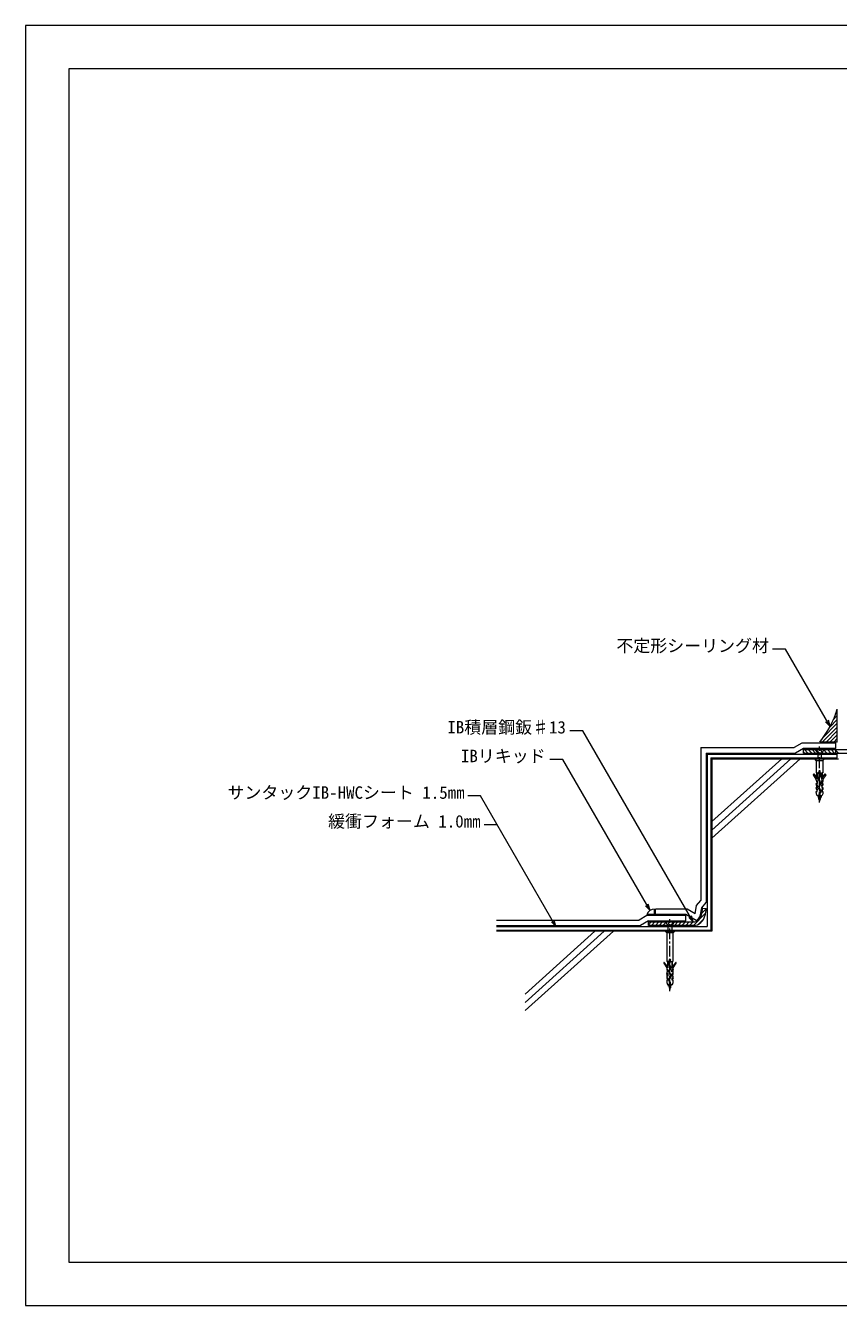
# Model space of a CAD drawing. Units: millimetres, scale not verified. Extents: x -840 to 840, y -594 to 594.
# Drawn here: x -840 to -85, y -594 to 594 of the extents above; entities that cross this region are included whole.
import ezdxf
from ezdxf.enums import TextEntityAlignment as Align

# ---------------------------------------------------------------- set-up
doc = ezdxf.new("R2010")
doc.units = ezdxf.units.MM
doc.header["$LTSCALE"] = 2
doc.linetypes.add('CHAIN1', pattern=[8, 5, -1, 1, -1])
doc.linetypes.add('DASHED1', pattern=[1.8, 1.2, -0.6])
for name, color, linetype, lineweight in [('0-0_輪郭線', 2, 'Continuous', 9), ('0-1_図面枠', 7, 'Continuous', 9), ('0-2_文字', 5, 'Continuous', 9), ('0-6_躯体', 7, 'Continuous', 9), ('0-7_緩衝フォーム', 7, 'Continuous', 9), ('0-9_部材(積層鋼板)', 4, 'Continuous', 9), ('0-A_中心線', 2, 'CHAIN1', 9), ('0-B_IBｼｰﾄ', 7, 'Continuous', 9), ('0-C_シーリング(IBｼﾘｺｰﾝ)', 4, 'Continuous', 9), ('0-D_部材(ﾋﾞｽ類)', 7, 'Continuous', 9), ('0-E_IBリキッド', 7, 'Continuous', 9), ('0-F_寸法線', 7, 'Continuous', 9)]:
    doc.layers.add(name, color=color, linetype=linetype, lineweight=lineweight)
doc.styles.add('ＭＳ ゴシック', font='')
doc.styles.get('ＭＳ ゴシック').set_extended_font_data('MS Gothic')

msp = doc.modelspace()

# ---------------------------------------------------------------- linework, layer by layer
at = {"layer": '0-0_輪郭線'}
msp.add_lwpolyline([(800, 554), (-800, 554), (-800, -554), (800, -554)], close=True, dxfattribs=at)
at = {"layer": '0-1_図面枠'}
msp.add_lwpolyline([(840, -594), (840, 594), (-840, 594), (-840, -594)], close=True, dxfattribs=at)
at = {"layer": '0-6_躯体'}
for p, q in [((-202.955, -86.585), (-85.455, -86.585)), ((-202.955, -86.585), (-202.955, -246.585)), ((-120.95, -86.585), (-202.955, -160.398)), ((-129.523, -86.585), (-202.955, -152.721)), ((-138.078, -86.585), (-202.955, -144.957)), ((-202.955, -246.585), (-402.955, -246.585)), ((-294.382, -246.585), (-376.387, -320.398)), ((-302.955, -246.585), (-376.387, -312.721)), ((-311.51, -246.585), (-376.387, -304.957))]:
    msp.add_line(p, q, dxfattribs=at)
at = {"layer": '0-7_緩衝フォーム'}
for p, q in [((-207.289, -82.252), (-86.455, -82.252)), ((-207.289, -82.252), (-207.289, -242.252)), ((-86.455, -85.585), (-86.455, -82.252)), ((-203.955, -85.585), (-86.455, -85.585)), ((-203.955, -85.585), (-203.955, -245.585)), ((-402.955, -242.252), (-207.289, -242.252)), ((-402.955, -245.585), (-203.955, -245.585))]:
    msp.add_line(p, q, dxfattribs=at)
at = {"layer": '0-9_部材(積層鋼板)', "color": 7}
for p, q in [((-117.955, -78.085), (22.045, -78.085)), ((-117.955, -81.252), (-117.955, -78.085)), ((-117.955, -81.252), (22.045, -81.252))]:
    msp.add_line(p, q, dxfattribs=at)
at = {"layer": '0-9_部材(積層鋼板)'}
for p, q in [((-117.955, -80.579), (-117.282, -81.252)), ((-116.913, -78.085), (-113.746, -81.252)), ((-113.378, -78.085), (-110.211, -81.252)), ((-109.842, -78.085), (-106.675, -81.252)), ((-106.307, -78.085), (-103.14, -81.252)), ((-102.771, -78.085), (-99.604, -81.252)), ((-99.235, -78.085), (-96.069, -81.252)), ((-95.7, -78.085), (-92.533, -81.252)), ((-92.164, -78.085), (-88.998, -81.252)), ((-211.492, -225.623), (-211.073, -225.204)), ((-220.01, -241.212), (-209.101, -230.304)), ((-215.376, -240.114), (-210.913, -235.651)), ((-212.248, -229.915), (-208.345, -226.012)), ((-261.829, -240.605), (-259.309, -238.085)), ((-258.94, -241.252), (-255.774, -238.085)), ((-255.405, -241.252), (-252.238, -238.085)), ((-251.869, -241.252), (-248.703, -238.085)), ((-248.334, -241.252), (-245.167, -238.085)), ((-241.263, -241.252), (-238.096, -238.085)), ((-237.727, -241.252), (-234.561, -238.085)), ((-234.192, -241.252), (-231.025, -238.085)), ((-230.656, -241.252), (-227.489, -238.085)), ((-227.121, -241.252), (-223.954, -238.085)), ((-223.585, -241.252), (-220.418, -238.085))]:
    msp.add_line(p, q, dxfattribs=at)
at = {"layer": '0-9_部材(積層鋼板)', "color": 7, "linetype": 'DASHED1'}
msp.add_line((-87.955, -81.252), (-87.955, -78.085), dxfattribs=at)
at = {"layer": '0-9_部材(積層鋼板)'}
for points in [[(-88.629, -78.085), (-87.955, -78.759), (-85.462, -81.252)], [(-244.798, -241.252), (-241.829, -238.283), (-241.632, -238.085)]]:
    msp.add_lwpolyline(points, dxfattribs=at)
at = {"layer": '0-9_部材(積層鋼板)', "color": 7}
for points in [[(-212.562, -231.695), (-211.407, -225.145), (-208.289, -225.695), (-209.444, -232.245)], [(-220.178, -241.252), (-261.829, -241.252), (-261.829, -238.085), (-220.178, -238.085)]]:
    msp.add_lwpolyline(points, dxfattribs=at)
for radius in [7.733, 10.9]:
    msp.add_arc((-220.178, -230.352), radius, 270, 350, dxfattribs=at)
at = {"layer": '0-A_中心線'}
for p, q in [((-102.955, -127.153), (-102.955, -75.085)), ((-241.829, -302.153), (-241.829, -235.455))]:
    msp.add_line(p, q, dxfattribs=at)
at = {"layer": '0-B_IBｼｰﾄ'}
for p, q in [((-213.289, -76.252), (-213.289, -218.261)), ((-213.289, -76.252), (-126.512, -76.252)), ((-208.289, -81.252), (-208.289, -220.081)), ((-208.289, -81.252), (-125.172, -81.252)), ((-119.295, -72.085), (-126.512, -76.252)), ((-87.955, -72.085), (-119.295, -72.085)), ((-87.955, -77.085), (-87.955, -72.085)), ((-218.421, -230.368), (-217.083, -222.784)), ((-217.083, -222.784), (-213.289, -218.261)), ((-402.955, -236.252), (-270.386, -236.252)), ((-263.169, -232.085), (-270.386, -236.252)), ((-261.829, -237.085), (-269.046, -241.252)), ((-261.829, -237.085), (-227.178, -237.085)), ((-225.838, -226.085), (-255.169, -226.085)), ((-255.169, -231.085), (-255.169, -226.085)), ((-227.178, -231.085), (-255.169, -231.085)), ((-217.644, -236.59), (-227.178, -231.085)), ((-218.421, -230.368), (-225.838, -226.085)), ((-402.955, -241.252), (-269.046, -241.252))]:
    msp.add_line(p, q, dxfattribs=at)
for points in [[(-87.955, -77.085), (-117.955, -77.085), (-125.172, -81.252)], [(-213.547, -231.521), (-212.392, -224.971), (-208.289, -220.081)], [(-227.178, -237.085), (-227.178, -232.085), (-263.169, -232.085)]]:
    msp.add_lwpolyline(points, dxfattribs=at)
msp.add_arc((-220.178, -230.352), 6.733, 292.11188, 350, dxfattribs=at)
at = {"layer": '0-C_シーリング(IBｼﾘｺｰﾝ)'}
for p, q in [((-90.751, -50.836), (-86.455, -46.54)), ((-88.212, -44.761), (-86.455, -43.005)), ((-100.551, -67.707), (-86.455, -53.611)), ((-100.394, -71.085), (-86.455, -57.147)), ((-93.515, -57.135), (-86.455, -50.076)), ((-96.859, -71.085), (-86.455, -60.682)), ((-93.323, -71.085), (-86.455, -64.218)), ((-89.787, -71.085), (-86.455, -67.753))]:
    msp.add_line(p, q, dxfattribs=at)
at = {"layer": '0-C_シーリング(IBｼﾘｺｰﾝ)', "color": 7}
for q in [(-86.455, -40.558), (-102.8, -71.085)]:
    msp.add_line((-86.455, -71.085), q, dxfattribs=at)
msp.add_arc((-173.418, -13.637), 91.034, 320.87127, 342.79891, dxfattribs=at)
at = {"layer": '0-D_部材(ﾋﾞｽ類)'}
for p, q in [((-98.455, -78.085), (-107.455, -78.085)), ((-104.625, -80.915), (-101.285, -80.915)), ((-104.625, -81.33), (-104.625, -85.984)), ((-101.285, -85.984), (-101.285, -81.33)), ((-98.458, -86.585), (-107.453, -86.585)), ((-105.955, -88.1), (-99.955, -88.1)), ((-105.135, -104.589), (-105.333, -104.33)), ((-102.523, -109.204), (-103.894, -106.038)), ((-103.89, -105.054), (-102.623, -102.102)), ((-102.492, -109.191), (-103.863, -106.024)), ((-103.86, -105.067), (-102.592, -102.115)), ((-103.38, -105.785), (-102.012, -108.983)), ((-102.025, -102.391), (-103.373, -105.299)), ((-103.35, -105.772), (-101.982, -108.97)), ((-101.995, -102.405), (-103.343, -105.313)), ((-103.304, -99.803), (-103.304, -99.013)), ((-103.271, -99.803), (-103.271, -98.993)), ((-102.619, -101.797), (-103.199, -100.346)), ((-102.588, -101.784), (-103.159, -100.356)), ((-102.64, -98.993), (-102.64, -99.803)), ((-102.607, -99.013), (-102.607, -99.803)), ((-102.583, -100.099), (-102.003, -101.55)), ((-102.541, -100.114), (-101.972, -101.538)), ((-100.776, -104.589), (-100.578, -104.33)), ((-102.396, -116.715), (-103.982, -113.746)), ((-103.981, -112.586), (-102.529, -109.564)), ((-102.367, -116.699), (-103.953, -113.731)), ((-103.947, -112.592), (-102.499, -109.579)), ((-102.02, -109.836), (-103.399, -112.9)), ((-101.99, -109.85), (-103.369, -112.914)), ((-103.36, -113.501), (-101.813, -116.422)), ((-103.332, -113.484), (-101.784, -116.406)), ((-103.13, -118.575), (-102.402, -117.258)), ((-103.101, -118.591), (-102.373, -117.274)), ((-101.814, -117.541), (-102.539, -118.908)), ((-101.785, -117.556), (-102.51, -118.923)), ((-104.248, -120.984), (-102.039, -122.388)), ((-104.128, -120.984), (-101.118, -122.035)), ((-103.904, -123.76), (-102.264, -124.332)), ((-103.904, -123.86), (-102.264, -124.432)), ((-103.842, -120.984), (-101.118, -121.935)), ((-103.589, -123.445), (-102.497, -124.099)), ((-103.429, -124.043), (-102.623, -124.57)), ((-103.312, -119.281), (-103.278, -119.281)), ((-103.292, -120.984), (-103.312, -119.281)), ((-102.632, -119.281), (-102.599, -119.281)), ((-102.599, -119.281), (-102.619, -120.984)), ((-101.662, -120.984), (-101.748, -121.305)), ((-246.329, -238.085), (-237.329, -238.085)), ((-246.326, -246.585), (-237.332, -246.585)), ((-238.829, -248.1), (-244.829, -248.1)), ((-240.159, -240.915), (-243.499, -240.915)), ((-243.499, -245.984), (-243.499, -241.33)), ((-240.159, -241.33), (-240.159, -245.984)), ((-244.009, -279.589), (-244.207, -279.33)), ((-242.243, -275.114), (-242.813, -276.538)), ((-241.434, -280.772), (-242.803, -283.97)), ((-242.794, -284.85), (-241.416, -287.914)), ((-242.789, -277.405), (-241.441, -280.313)), ((-242.201, -275.099), (-242.782, -276.55)), ((-241.404, -280.785), (-242.772, -283.983)), ((-242.764, -284.836), (-241.386, -287.9)), ((-242.759, -277.391), (-241.411, -280.299)), ((-242.292, -284.191), (-240.921, -281.024)), ((-240.838, -287.592), (-242.285, -284.579)), ((-242.262, -284.204), (-240.891, -281.038)), ((-240.803, -287.586), (-242.255, -284.564)), ((-242.196, -276.784), (-241.625, -275.356)), ((-240.925, -280.067), (-242.192, -277.115)), ((-242.177, -274.013), (-242.177, -274.803)), ((-242.166, -276.797), (-241.585, -275.346)), ((-240.894, -280.054), (-242.162, -277.102)), ((-242.144, -273.993), (-242.144, -274.803)), ((-241.514, -274.803), (-241.514, -273.993)), ((-241.481, -274.803), (-241.481, -274.013)), ((-239.649, -279.589), (-239.451, -279.33)), ((-240.656, -295.984), (-243.666, -297.035)), ((-240.942, -295.984), (-243.666, -296.935)), ((-243.122, -295.984), (-243.036, -296.305)), ((-241.453, -288.484), (-243, -291.406)), ((-243, -292.556), (-242.274, -293.923)), ((-241.424, -288.501), (-242.971, -291.422)), ((-242.97, -292.541), (-242.245, -293.908)), ((-240.536, -295.984), (-242.746, -297.388)), ((-242.418, -291.699), (-240.831, -288.731)), ((-241.684, -293.591), (-242.411, -292.274)), ((-242.388, -291.715), (-240.802, -288.746)), ((-241.655, -293.575), (-242.382, -292.258)), ((-242.152, -294.281), (-242.185, -294.281)), ((-242.185, -294.281), (-242.165, -295.984)), ((-241.473, -294.281), (-241.506, -294.281)), ((-241.493, -295.984), (-241.473, -294.281)), ((-240.881, -298.76), (-242.521, -299.332)), ((-240.881, -298.86), (-242.521, -299.432)), ((-241.196, -298.445), (-242.287, -299.099)), ((-241.356, -299.043), (-242.161, -299.57))]:
    msp.add_line(p, q, dxfattribs=at)
for points in [[(-100.992, -80.622), (-98.455, -78.085), (-98.455, -77.785), (-107.455, -77.785), (-107.455, -78.085), (-104.918, -80.622)], [(-105.996, -88.042), (-107.453, -86.585), (-107.453, -85.984), (-98.458, -85.984), (-98.458, -86.585), (-99.915, -88.042)], [(-105.498, -99.638), (-105.706, -99.592), (-105.777, -99.556), (-105.849, -99.556), (-105.92, -99.52), (-105.937, -99.52), (-105.937, -88.183)], [(-99.973, -88.183), (-99.973, -99.52), (-99.991, -99.52), (-100.062, -99.556), (-100.133, -99.556), (-100.204, -99.592), (-100.413, -99.638)], [(-97.207, -101.397), (-99.955, -105.595), (-100.044, -107.195), (-101.111, -107.195), (-101.111, -109.417), (-99.955, -109.417), (-100.044, -111.035), (-101.058, -111.035), (-100.987, -113.239), (-99.955, -113.239), (-100.044, -114.857), (-100.915, -114.857), (-100.844, -117.079), (-99.955, -117.079), (-100.063, -119.22), (-100.705, -120.984), (-105.205, -120.984), (-105.847, -119.22), (-105.955, -117.079), (-105.066, -117.079), (-104.995, -114.857), (-105.866, -114.857), (-105.955, -113.239), (-104.924, -113.239), (-104.853, -111.035), (-105.866, -111.035), (-105.955, -109.417), (-104.8, -109.417), (-104.8, -107.195), (-105.866, -107.195), (-105.955, -105.595), (-108.704, -101.397)], [(-107.981, -100.864), (-105.333, -104.33), (-105.333, -99.84)], [(-103.304, -99.733), (-104.8, -99.733), (-104.8, -105.595), (-105.066, -105.595), (-105.066, -104.842)], [(-102.607, -99.733), (-101.111, -99.733), (-101.111, -105.595), (-100.844, -105.595), (-100.844, -104.842)], [(-100.578, -99.84), (-100.578, -104.33), (-97.93, -100.864)], [(-105.866, -107.195), (-105.866, -107.444), (-105.564, -108.208), (-105.529, -109.417)], [(-105.475, -113.239), (-105.493, -112.03), (-105.866, -111.23), (-105.866, -111.035)], [(-105.866, -114.857), (-105.866, -115.035), (-105.422, -115.87), (-105.404, -117.079)], [(-100.044, -114.857), (-100.044, -115.035), (-100.489, -115.87), (-100.506, -117.079)], [(-100.435, -113.239), (-100.418, -112.03), (-100.044, -111.23), (-100.044, -111.035)], [(-100.044, -107.195), (-100.044, -107.444), (-100.346, -108.208), (-100.382, -109.417)], [(-102.17, -120.984), (-101.748, -121.305), (-101.118, -121.935), (-101.118, -122.035), (-102.039, -122.388), (-102.497, -124.099), (-102.264, -124.332), (-102.264, -124.432), (-102.623, -124.57), (-102.955, -125.809), (-103.429, -124.043), (-103.904, -123.86), (-103.904, -123.76), (-103.589, -123.445), (-104.248, -120.984)], [(-102.632, -120.984), (-102.632, -120.007), (-103.278, -120.007), (-103.278, -120.984)], [(-243.792, -240.622), (-246.329, -238.085), (-246.329, -237.785), (-237.329, -237.785), (-237.329, -238.085), (-239.866, -240.622)], [(-238.788, -248.042), (-237.332, -246.585), (-237.332, -245.984), (-246.326, -245.984), (-246.326, -246.585), (-244.87, -248.042)], [(-244.811, -248.183), (-244.811, -274.52), (-244.793, -274.52), (-244.722, -274.556), (-244.651, -274.556), (-244.58, -274.592), (-244.372, -274.638)], [(-239.286, -274.638), (-239.078, -274.592), (-239.007, -274.556), (-238.936, -274.556), (-238.865, -274.52), (-238.847, -274.52), (-238.847, -248.183)], [(-247.577, -276.397), (-244.829, -280.595), (-244.74, -282.195), (-243.673, -282.195), (-243.673, -284.417), (-244.829, -284.417), (-244.74, -286.035), (-243.727, -286.035), (-243.798, -288.239), (-244.829, -288.239), (-244.74, -289.857), (-243.869, -289.857), (-243.94, -292.079), (-244.829, -292.079), (-244.721, -294.22), (-244.079, -295.984), (-239.579, -295.984), (-238.937, -294.22), (-238.829, -292.079), (-239.718, -292.079), (-239.789, -289.857), (-238.918, -289.857), (-238.829, -288.239), (-239.86, -288.239), (-239.931, -286.035), (-238.918, -286.035), (-238.829, -284.417), (-239.985, -284.417), (-239.985, -282.195), (-238.918, -282.195), (-238.829, -280.595), (-236.081, -276.397)], [(-244.207, -274.84), (-244.207, -279.33), (-246.854, -275.864)], [(-244.74, -282.195), (-244.74, -282.444), (-244.438, -283.208), (-244.402, -284.417)], [(-242.177, -274.733), (-243.673, -274.733), (-243.673, -280.595), (-243.94, -280.595), (-243.94, -279.842)], [(-241.481, -274.733), (-239.985, -274.733), (-239.985, -280.595), (-239.718, -280.595), (-239.718, -279.842)], [(-236.804, -275.864), (-239.451, -279.33), (-239.451, -274.84)], [(-238.918, -282.195), (-238.918, -282.444), (-239.22, -283.208), (-239.256, -284.417)], [(-244.349, -288.239), (-244.367, -287.03), (-244.74, -286.23), (-244.74, -286.035)], [(-244.74, -289.857), (-244.74, -290.035), (-244.296, -290.87), (-244.278, -292.079)], [(-242.615, -295.984), (-243.036, -296.305), (-243.666, -296.935), (-243.666, -297.035), (-242.746, -297.388), (-242.287, -299.099), (-242.521, -299.332), (-242.521, -299.432), (-242.161, -299.57), (-241.829, -300.809), (-241.356, -299.043), (-240.881, -298.86), (-240.881, -298.76), (-241.196, -298.445), (-240.536, -295.984)], [(-242.152, -295.984), (-242.152, -295.007), (-241.506, -295.007), (-241.506, -295.984)], [(-238.918, -289.857), (-238.918, -290.035), (-239.362, -290.87), (-239.38, -292.079)], [(-239.309, -288.239), (-239.291, -287.03), (-238.918, -286.23), (-238.918, -286.035)]]:
    msp.add_lwpolyline(points, dxfattribs=at)
for centre, radius, start, end in [((-105.625, -81.33), 1, 0, 45), ((-100.285, -81.33), 1, 135, 180), ((-106.137, -88.183), 0.2, 0, 45), ((-99.773, -88.183), 0.2, 135, 180), ((-108.338, -101.137), 0.449, 37.38183, 215.39037), ((-105.54, -99.84), 0.207, 0, 78.37519), ((-105.566, -104.842), 0.5, 0, 30.42714), ((-102.767, -105.55), 1.228, 156.1713, 203.41182), ((-102.767, -105.55), 1.194, 156.1713, 203.41182), ((-102.955, -98.425), 0.683, 300.64443, 239.35557), ((-102.955, -98.425), 0.65, 298.99242, 241.00758), ((-102.831, -105.55), 0.597, 155.12729, 203.15958), ((-102.831, -105.55), 0.564, 155.12729, 203.15958), ((-101.844, -99.803), 1.46, 180, 201.80677), ((-101.844, -99.803), 1.427, 180, 202.80926), ((-101.844, -99.803), 0.796, 180, 201.80677), ((-102.988, -101.945), 0.398, 336.76335, 21.80677), ((-101.844, -99.803), 0.763, 180, 204.02488), ((-102.988, -101.945), 0.431, 336.76335, 21.79863), ((-102.988, -101.945), 1.062, 335.12729, 21.82813), ((-102.988, -101.945), 1.095, 335.12729, 21.7854), ((-100.344, -104.842), 0.5, 149.57286, 180), ((-100.371, -99.84), 0.207, 101.62481, 180), ((-97.573, -101.137), 0.449, 324.60963, 142.61817), ((-102.9, -113.167), 1.228, 151.72501, 208.14051), ((-102.9, -113.167), 1.194, 151.21205, 208.14075), ((-102.865, -113.167), 0.597, 153.40833, 213.92435), ((-102.865, -113.167), 0.564, 153.33961, 214.09914), ((-101.852, -119.281), 1.46, 151.08802, 180), ((-101.852, -119.281), 1.427, 151.08803, 180), ((-102.918, -109.377), 0.431, 334.33266, 23.72188), ((-102.918, -109.377), 0.465, 334.33266, 23.72188), ((-102.893, -116.981), 0.564, 330.56891, 28.12344), ((-102.893, -116.981), 0.597, 330.58068, 28.12344), ((-102.988, -109.401), 1.062, 335.77806, 23.15958), ((-102.988, -109.401), 1.095, 335.77806, 23.15958), ((-102.869, -116.981), 1.194, 332.04844, 27.90101), ((-102.869, -116.981), 1.228, 332.04844, 27.90101), ((-101.836, -119.281), 0.796, 152.04844, 180), ((-101.836, -119.281), 0.763, 152.04844, 180), ((-245.011, -248.183), 0.2, 0, 45), ((-244.499, -241.33), 1, 0, 45), ((-239.159, -241.33), 1, 135, 180), ((-238.647, -248.183), 0.2, 135, 180), ((-241.829, -273.425), 0.683, 300.64443, 239.35557), ((-241.829, -273.425), 0.65, 298.99242, 241.00758), ((-247.211, -276.137), 0.449, 37.38183, 215.39037), ((-244.413, -274.84), 0.207, 0, 78.37519), ((-244.44, -279.842), 0.5, 0, 30.42714), ((-241.796, -276.945), 1.095, 158.2146, 204.87271), ((-241.796, -284.401), 1.095, 156.84042, 204.22194), ((-241.796, -276.945), 1.062, 158.17187, 204.87271), ((-241.796, -284.401), 1.062, 156.84042, 204.22194), ((-241.867, -284.377), 0.465, 156.27812, 205.66734), ((-241.867, -284.377), 0.431, 156.27812, 205.66734), ((-242.94, -274.803), 0.763, 335.97512, 0), ((-241.796, -276.945), 0.431, 158.20137, 203.23665), ((-242.94, -274.803), 0.796, 338.19323, 0), ((-241.796, -276.945), 0.398, 158.19323, 203.23665), ((-242.94, -274.803), 1.427, 337.19074, 0), ((-242.94, -274.803), 1.46, 338.19323, 0), ((-241.953, -280.55), 0.564, 336.84042, 24.87271), ((-241.953, -280.55), 0.597, 336.84042, 24.87271), ((-242.017, -280.55), 1.194, 336.58818, 23.8287), ((-242.017, -280.55), 1.228, 336.58818, 23.8287), ((-239.218, -279.842), 0.5, 149.57286, 180), ((-239.245, -274.84), 0.207, 101.62481, 180), ((-236.447, -276.137), 0.449, 324.60963, 142.61817), ((-241.915, -291.981), 1.228, 152.09899, 207.95156), ((-241.915, -291.981), 1.194, 152.09899, 207.95156), ((-241.891, -291.981), 0.597, 151.87656, 209.41932), ((-241.891, -291.981), 0.564, 151.87656, 209.43109), ((-242.948, -294.281), 0.763, 0, 27.95156), ((-242.948, -294.281), 0.796, 0, 27.95156), ((-242.933, -294.281), 1.427, 0, 28.91197), ((-242.933, -294.281), 1.46, 0, 28.91198), ((-241.92, -288.167), 0.564, 325.90086, 26.66039), ((-241.92, -288.167), 0.597, 326.07565, 26.59167), ((-241.884, -288.167), 1.194, 331.85925, 28.78795), ((-241.884, -288.167), 1.228, 331.85949, 28.27499)]:
    msp.add_arc(centre, radius, start, end, dxfattribs=at)
at = {"layer": '0-E_IBリキッド'}
for q in [(-263.169, -231.085), (-256.169, -226.085)]:
    msp.add_line((-256.169, -231.085), q, dxfattribs=at)
msp.add_arc((-256.169, -233.485), 7.4, 90, 161.07536, dxfattribs=at)
at = {"layer": '0-F_寸法線'}
for p, q in [((-134.611, 15.186), (-146.611, 15.186)), ((-93.163, -56.606), (-134.611, 15.186)), ((-322.71, -60.492), (-334.71, -60.492)), ((-220.178, -238.085), (-322.71, -60.492)), ((-341.314, -87.161), (-353.314, -87.161)), ((-260.356, -227.384), (-341.314, -87.161)), ((-402.167, -147.783), (-414.167, -147.783))]:
    msp.add_line(p, q, dxfattribs=at)
for points in [[(-97.405, -52.363), (-93.163, -56.606), (-94.716, -50.811)], [(-347.626, -242.252), (-417.564, -121.114), (-429.564, -121.114)], [(-264.599, -223.142), (-260.356, -227.384), (-261.909, -221.589)], [(-351.869, -238.009), (-347.626, -242.252), (-349.179, -236.456)], [(-224.421, -233.843), (-220.178, -238.085), (-221.731, -232.29)]]:
    msp.add_lwpolyline(points, dxfattribs=at)

# ---------------------------------------------------------------- texts
at = {"layer": '0-2_文字', "color": 7, "style": 'ＭＳ ゴシック'}
for s, p in [('不定形シーリング材', (-291.605, 9.127)), ('IB積層鋼鈑♯13', (-448.492, -66.551)), ('IBリキッド', (-435.883, -93.22)), ('サンタックIB-HWCシート 1.5㎜', (-652.587, -127.173)), ('緩衝フォーム 1.0㎜', (-559.161, -153.841))]:
    msp.add_text(s, height=11.54, dxfattribs=at).set_placement(p, align=Align.BOTTOM_LEFT)

doc.saveas('drawing.dxf')
